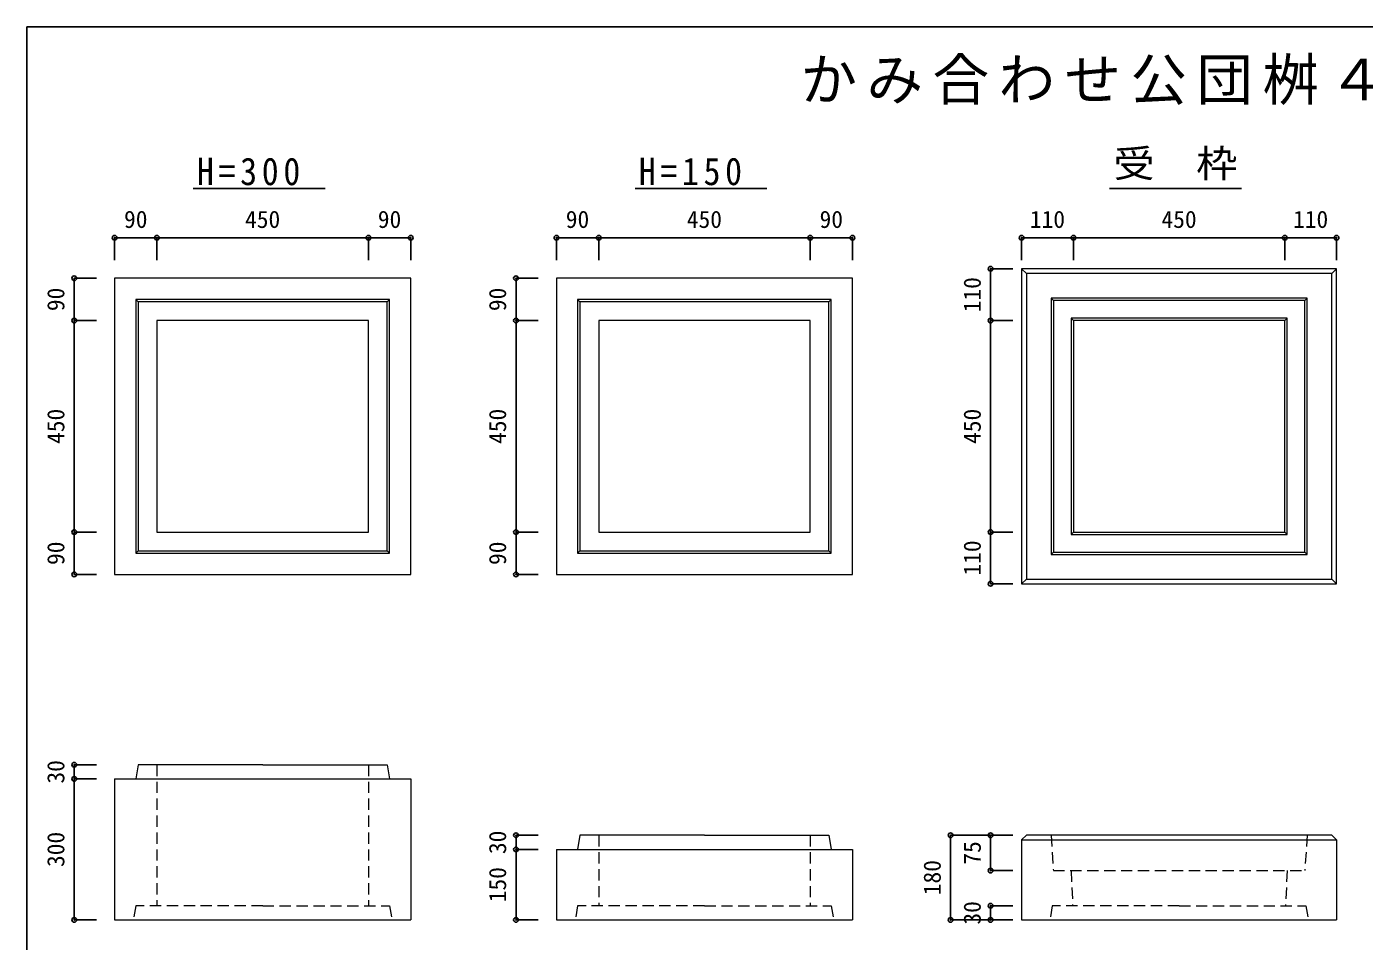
# Model space of a CAD drawing. Units: millimetres at full size, sheet at 1:20. Extents: x -2685 to 2715, y -1915 to 1785.
# Drawn here: x -2685 to 161, y -161 to 1785 of the extents above; entities that cross this region are included whole.
import ezdxf
from ezdxf.enums import TextEntityAlignment as Align

# ---------------------------------------------------------------- set-up
doc = ezdxf.new("R2010")
doc.units = ezdxf.units.MM
doc.header["$LTSCALE"] = 20
doc.header["$PDMODE"] = 32
doc.header["$PDSIZE"] = 10
doc.linetypes.add('DASHED1', pattern=[1.8, 1.2, -0.6])
doc.layers.add('0-1_躯体', color=3, linetype='Continuous', lineweight=18)
doc.layers.add('0-3_建具', color=7, linetype='Continuous')
doc.layers.add('F-0_F-0ﾚｲﾔ', color=2, linetype='Continuous')
doc.styles.add('ＭＳ ゴシック', font='')
doc.styles.get('ＭＳ ゴシック').set_extended_font_data('MS Gothic')

msp = doc.modelspace()

# ---------------------------------------------------------------- linework, layer by layer
at = {"layer": '0-1_躯体'}
for p, q in [((-568.28, 1269.83), (-558.28, 1259.83)), ((101.72, 1269.83), (91.72, 1259.83)), ((-2453.28, 1204.83), (-2448.28, 1199.83)), ((-1913.28, 1204.83), (-1918.28, 1199.83)), ((-1513.28, 1204.83), (-1508.28, 1199.83)), ((-973.28, 1204.83), (-978.28, 1199.83)), ((-505.78, 1207.33), (-500.78, 1202.33)), ((39.22, 1207.33), (34.22, 1202.33)), ((-463.28, 1164.83), (-458.28, 1159.83)), ((-3.28, 1164.83), (-8.28, 1159.83)), ((-458.28, 709.83), (-463.28, 704.83)), ((-8.28, 709.83), (-3.28, 704.83)), ((-2448.28, 669.83), (-2453.28, 664.83)), ((-1918.28, 669.83), (-1913.28, 664.83)), ((-1508.28, 669.83), (-1513.28, 664.83)), ((-978.28, 669.83), (-973.28, 664.83)), ((-500.78, 667.33), (-505.78, 662.33)), ((34.22, 667.33), (39.22, 662.33)), ((-558.28, 609.83), (-568.28, 599.83)), ((91.72, 609.83), (101.72, 599.83)), ((-2498.28, 184.83), (-2498.28, -115.17)), ((-2498.28, 184.83), (-1868.28, 184.83)), ((-1868.28, 184.83), (-1868.28, -115.17)), ((-558.28, 64.83), (-568.28, 54.83)), ((91.72, 64.83), (-558.28, 64.83)), ((91.72, 64.83), (101.72, 54.83)), ((-1558.28, 34.83), (-928.28, 34.83)), ((-1558.28, 34.83), (-1558.28, -115.17)), ((-928.28, 34.83), (-928.28, -115.17)), ((-568.28, 54.83), (-568.28, -115.17)), ((-568.28, 54.83), (101.72, 54.83)), ((101.72, 54.83), (101.72, -115.17)), ((-2498.28, -115.17), (-1868.28, -115.17)), ((-1558.28, -115.17), (-928.28, -115.17)), ((-568.28, -115.17), (101.72, -115.17))]:
    msp.add_line(p, q, dxfattribs=at)
at = {"layer": '0-1_躯体', "linetype": 'DASHED1'}
for p, q in [((-2408.28, 214.83), (-2408.28, -85.17)), ((-1958.28, 214.83), (-1958.28, -85.17)), ((-1468.28, 64.83), (-1468.28, -85.17)), ((-1018.28, 64.83), (-1018.28, -85.17)), ((39.22, 64.83), (34.22, -10.17)), ((-463.28, -10.17), (-459.71, -85.17)), ((-3.28, -10.17), (-6.85, -85.17)), ((-2453.28, -85.17), (-2458.28, -115.17)), ((-2183.28, -85.17), (-2453.28, -85.17)), ((-2183.28, -85.17), (-1913.28, -85.17)), ((-1913.28, -85.17), (-1908.28, -115.17)), ((-1513.28, -85.17), (-1518.28, -115.17)), ((-1243.28, -85.17), (-1513.28, -85.17)), ((-1243.28, -85.17), (-973.28, -85.17)), ((-973.28, -85.17), (-968.28, -115.17)), ((-503.28, -85.17), (-508.28, -115.17)), ((-233.28, -85.17), (-503.28, -85.17)), ((-233.28, -85.17), (36.72, -85.17)), ((36.72, -85.17), (41.72, -115.17))]:
    msp.add_line(p, q, dxfattribs=at)
at = {"layer": '0-1_躯体'}
for points in [[(-568.28, 599.83), (101.72, 599.83), (101.72, 1269.83), (-568.28, 1269.83)], [(-558.28, 1259.83), (-558.28, 609.83), (91.72, 609.83), (91.72, 1259.83)], [(-2498.28, 619.83), (-1868.28, 619.83), (-1868.28, 1249.83), (-2498.28, 1249.83)], [(-1558.28, 619.83), (-928.28, 619.83), (-928.28, 1249.83), (-1558.28, 1249.83)], [(-2453.28, 664.83), (-1913.28, 664.83), (-1913.28, 1204.83), (-2453.28, 1204.83)], [(-2448.28, 669.83), (-1918.28, 669.83), (-1918.28, 1199.83), (-2448.28, 1199.83)], [(-1513.28, 664.83), (-973.28, 664.83), (-973.28, 1204.83), (-1513.28, 1204.83)], [(-1508.28, 669.83), (-978.28, 669.83), (-978.28, 1199.83), (-1508.28, 1199.83)], [(-505.78, 662.33), (39.22, 662.33), (39.22, 1207.33), (-505.78, 1207.33)], [(-500.78, 667.33), (34.22, 667.33), (34.22, 1202.33), (-500.78, 1202.33)], [(-2408.28, 709.83), (-1958.28, 709.83), (-1958.28, 1159.83), (-2408.28, 1159.83)], [(-1468.28, 709.83), (-1018.28, 709.83), (-1018.28, 1159.83), (-1468.28, 1159.83)], [(-463.28, 704.83), (-3.28, 704.83), (-3.28, 1164.83), (-463.28, 1164.83)], [(-458.28, 709.83), (-8.28, 709.83), (-8.28, 1159.83), (-458.28, 1159.83)]]:
    msp.add_lwpolyline(points, close=True, dxfattribs=at)
for points in [[(-2183.28, 214.83), (-2448.28, 214.83), (-2453.28, 184.83)], [(-2183.28, 214.83), (-1918.28, 214.83), (-1913.28, 184.83)], [(-1243.28, 64.83), (-1508.28, 64.83), (-1513.28, 34.83)], [(-1243.28, 64.83), (-978.28, 64.83), (-973.28, 34.83)]]:
    msp.add_lwpolyline(points, dxfattribs=at)
at = {"layer": '0-1_躯体', "linetype": 'DASHED1'}
msp.add_lwpolyline([(-505.78, 64.83), (-500.78, -10.17), (34.22, -10.17)], dxfattribs=at)
at = {"layer": '0-3_建具', "color": 2}
for p, q in [((-2331.01, 1440.79), (-2050.25, 1440.79)), ((-1391.01, 1440.79), (-1110.25, 1440.79)), ((-381.01, 1440.79), (-100.25, 1440.79))]:
    msp.add_line(p, q, dxfattribs=at)
at = {"layer": '0-3_建具'}
for p, q in [((-2408.28, 1335.8), (-2498.28, 1335.8)), ((-2498.28, 1335.8), (-2498.28, 1288.37)), ((-1958.28, 1335.8), (-2408.28, 1335.8)), ((-2408.28, 1335.8), (-2408.28, 1288.37)), ((-1868.28, 1335.8), (-1958.28, 1335.8)), ((-1958.28, 1335.8), (-1958.28, 1288.37)), ((-1868.28, 1335.8), (-1868.28, 1288.37)), ((-1468.28, 1335.8), (-1558.28, 1335.8)), ((-1558.28, 1335.8), (-1558.28, 1288.37)), ((-1018.28, 1335.8), (-1468.28, 1335.8)), ((-1468.28, 1335.8), (-1468.28, 1288.37)), ((-928.28, 1335.8), (-1018.28, 1335.8)), ((-1018.28, 1335.8), (-1018.28, 1288.37)), ((-928.28, 1335.8), (-928.28, 1288.37)), ((-568.28, 1335.8), (-458.28, 1335.8)), ((-568.28, 1335.8), (-568.28, 1288.37)), ((-458.28, 1335.8), (-458.28, 1288.37)), ((-458.28, 1335.8), (-8.28, 1335.8)), ((-8.28, 1335.8), (-8.28, 1288.37)), ((-8.28, 1335.8), (101.72, 1335.8)), ((101.72, 1335.8), (101.72, 1288.37)), ((-634.26, 1159.83), (-634.26, 1269.83)), ((-634.26, 1269.83), (-586.83, 1269.83)), ((-2584.26, 1249.83), (-2584.26, 1159.83)), ((-2584.26, 1249.83), (-2536.83, 1249.83)), ((-1644.26, 1249.83), (-1644.26, 1159.83)), ((-1644.26, 1249.83), (-1596.83, 1249.83)), ((-2584.26, 1159.83), (-2536.83, 1159.83)), ((-2584.26, 1159.83), (-2584.26, 709.83)), ((-1644.26, 1159.83), (-1596.83, 1159.83)), ((-1644.26, 1159.83), (-1644.26, 709.83)), ((-634.26, 709.83), (-634.26, 1159.83)), ((-634.26, 1159.83), (-586.83, 1159.83)), ((-2584.26, 709.83), (-2536.83, 709.83)), ((-2584.26, 709.83), (-2584.26, 619.83)), ((-1644.26, 709.83), (-1596.83, 709.83)), ((-1644.26, 709.83), (-1644.26, 619.83)), ((-634.26, 599.83), (-634.26, 709.83)), ((-634.26, 709.83), (-586.83, 709.83)), ((-2584.26, 619.83), (-2536.83, 619.83)), ((-1644.26, 619.83), (-1596.83, 619.83)), ((-634.26, 599.83), (-586.83, 599.83)), ((-2584.26, 214.83), (-2584.26, 184.83)), ((-2584.26, 214.83), (-2536.83, 214.83)), ((-2584.26, 184.83), (-2536.83, 184.83)), ((-2584.26, 184.83), (-2584.26, -115.17)), ((-1644.26, 64.83), (-1644.26, 34.83)), ((-1644.26, 64.83), (-1596.83, 64.83)), ((-719.43, 64.83), (-719.43, -115.17)), ((-719.43, 64.83), (-634.26, 64.83)), ((-634.26, 64.83), (-634.26, -10.17)), ((-634.26, 64.83), (-586.83, 64.83)), ((-1644.26, 34.83), (-1596.83, 34.83)), ((-1644.26, 34.83), (-1644.26, -115.17)), ((-634.26, -10.17), (-586.83, -10.17)), ((-634.26, -85.17), (-634.26, -115.17)), ((-634.26, -85.17), (-586.83, -85.17)), ((-2584.26, -115.17), (-2536.83, -115.17)), ((-1644.26, -115.17), (-1596.83, -115.17)), ((-719.43, -115.17), (-634.26, -115.17)), ((-634.26, -115.17), (-586.83, -115.17))]:
    msp.add_line(p, q, dxfattribs=at)
for p in [(-2498.28, 1335.8), (-2408.28, 1335.8), (-1958.28, 1335.8), (-1868.28, 1335.8), (-1558.28, 1335.8), (-1468.28, 1335.8), (-1018.28, 1335.8), (-928.28, 1335.8), (-568.28, 1335.8), (-458.28, 1335.8), (-8.28, 1335.8), (101.72, 1335.8), (-2584.26, 1249.83), (-1644.26, 1249.83), (-634.26, 1269.83), (-2584.26, 1159.83), (-1644.26, 1159.83), (-634.26, 1159.83), (-2584.26, 709.83), (-1644.26, 709.83), (-634.26, 709.83), (-2584.26, 619.83), (-1644.26, 619.83), (-634.26, 599.83), (-2584.26, 214.83), (-2584.26, 184.83), (-1644.26, 64.83), (-719.43, 64.83), (-634.26, 64.83), (-1644.26, 34.83), (-634.26, -10.17), (-634.26, -85.17), (-2584.26, -115.17), (-1644.26, -115.17), (-719.43, -115.17), (-634.26, -115.17)]:
    msp.add_point(p, dxfattribs=at)
at = {"layer": 'F-0_F-0ﾚｲﾔ'}
for q in [(-2685.33, -1915.26), (2714.67, 1784.74)]:
    msp.add_line((-2685.33, 1784.74), q, dxfattribs=at)

# ---------------------------------------------------------------- texts
at = {"layer": '0-3_建具', "style": 'ＭＳ ゴシック', "width": 1.1}
msp.add_text('受\u3000枠', height=58.65, dxfattribs=at).set_placement((-373.07, 1446.95), align=Align.BOTTOM_LEFT)
at = {"layer": '0-3_建具', "color": 4, "style": 'ＭＳ ゴシック'}
for s, p in [('90', (-2478.28, 1345.8)), ('450', (-2220.78, 1345.8)), ('90', (-1938.28, 1345.8)), ('90', (-1538.28, 1345.8)), ('450', (-1280.78, 1345.8)), ('90', (-998.28, 1345.8)), ('110', (-550.78, 1345.8)), ('450', (-270.78, 1345.8)), ('110', (9.22, 1345.8))]:
    msp.add_text(s, height=36.66, dxfattribs=at).set_placement(p, align=Align.BOTTOM_LEFT)
for s, p in [('90', (-2594.26, 1179.83)), ('90', (-1654.26, 1179.83)), ('110', (-644.26, 1177.33)), ('450', (-2594.26, 897.33)), ('450', (-1654.26, 897.33)), ('450', (-644.26, 897.33)), ('90', (-2594.26, 639.83)), ('90', (-1654.26, 639.83)), ('110', (-644.26, 617.33)), ('30', (-2594.26, 174.83)), ('300', (-2594.26, -2.67)), ('30', (-1654.26, 24.83)), ('75', (-644.26, 2.33)), ('180', (-729.43, -62.67)), ('150', (-1654.26, -77.67)), ('30', (-644.26, -125.17))]:
    msp.add_text(s, height=36.66, rotation=90, dxfattribs=at).set_placement(p, align=Align.BOTTOM_LEFT)
at = {"layer": '0-3_建具', "color": 3, "insert": (-1038.68, 1618.37), "char_height": 87.98, "attachment_point": 7, "style": 'ＭＳ ゴシック'}
msp.add_mtext('\\T1.17;かみ合わせ公団桝４５０用', dxfattribs=at)
at = {"layer": '0-3_建具', "char_height": 58.65, "attachment_point": 7, "style": 'ＭＳ ゴシック'}
for s, insert in [('\\T1.28;\\W0.9;H=300', (-2323.07, 1446.95)), ('\\T1.28;\\W0.9;H=150', (-1383.07, 1446.95))]:
    msp.add_mtext(s, dxfattribs=dict(at, insert=insert))

doc.saveas('drawing.dxf')
